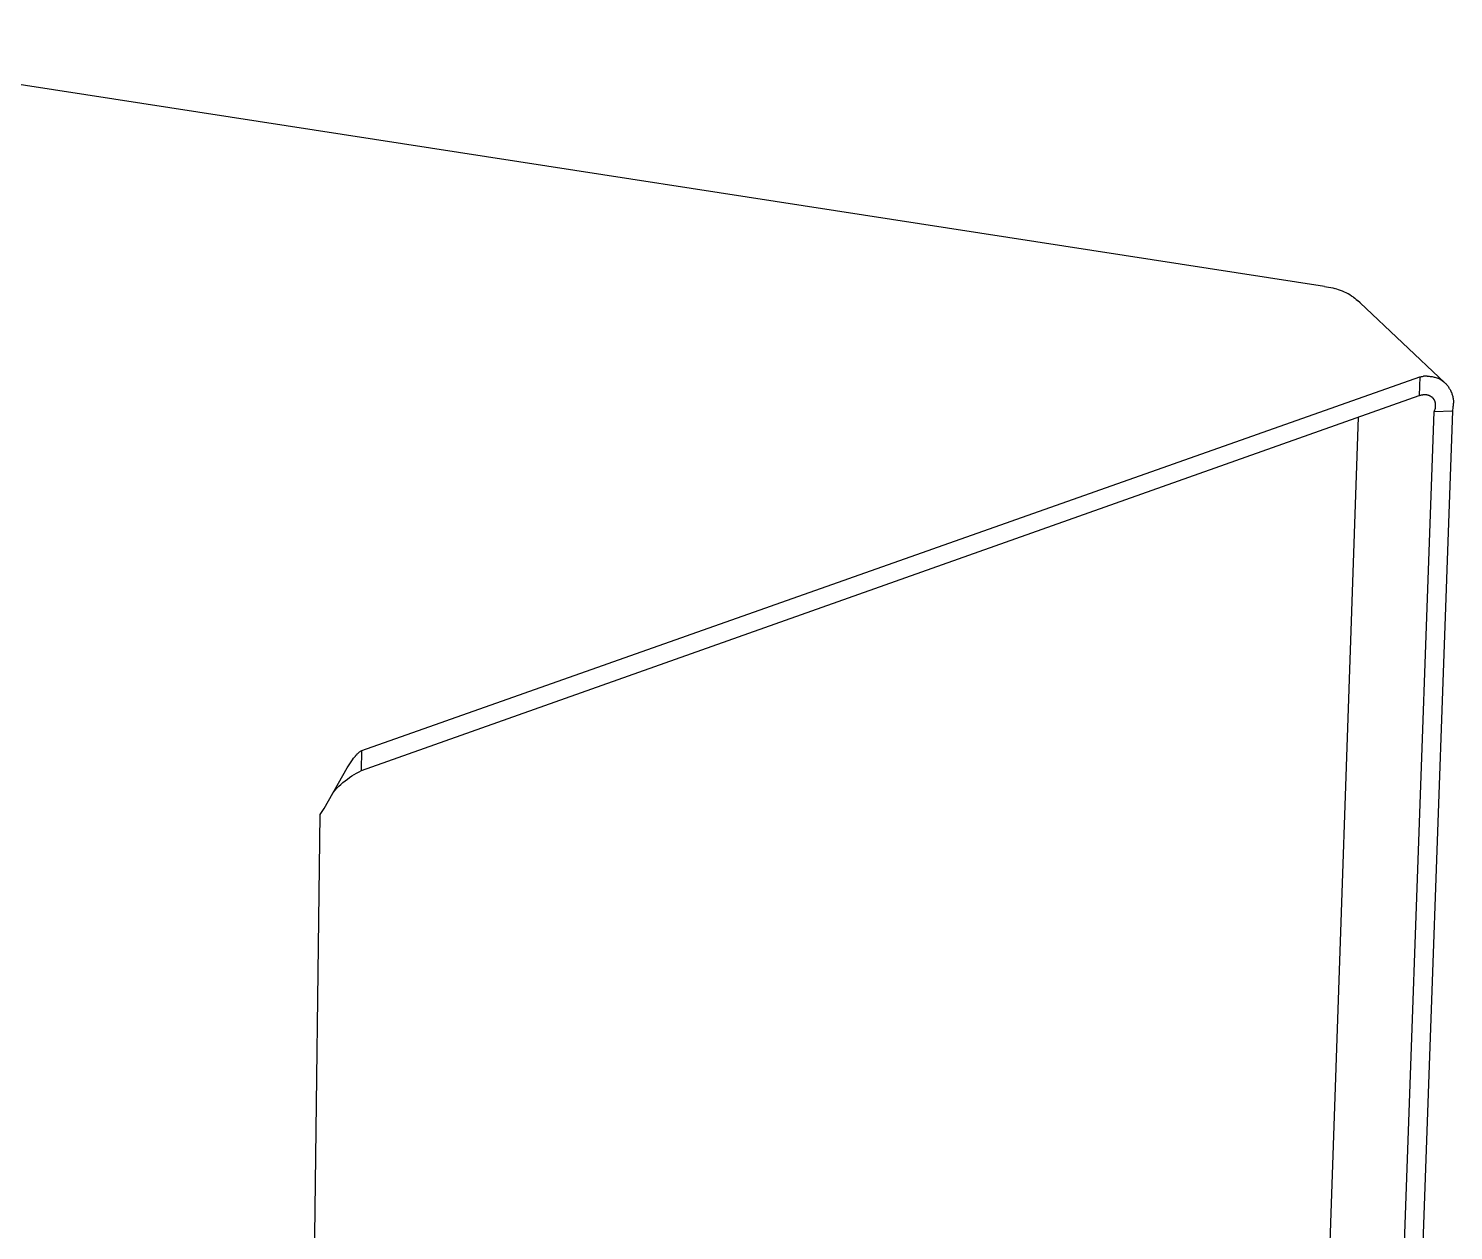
# Model space of a CAD drawing. Header units: millimetres. Extents: x -582 to 3448, y -204 to 2611.
# Drawn here: x 589 to 772.1, y 832 to 986.3 of the extents above; entities that cross this region are included whole.
import ezdxf

# ---------------------------------------------------------------- set-up
doc = ezdxf.new("R2010")
doc.units = ezdxf.units.MM
doc.header["$MEASUREMENT"] = 0
doc.layers.add('Utwórz2D linie widoczne', color=7, linetype='Continuous', true_color=0x000000)

msp = doc.modelspace()

# ---------------------------------------------------------------- linework, layer by layer
at = {"layer": 'Utwórz2D linie widoczne'}
for p, q in [((755.52, 953.19), (541.47, 986.35)), ((755.52, 953.19), (755.78, 953.16)), ((755.78, 953.16), (756.04, 953.12)), ((756.04, 953.12), (756.3, 953.08)), ((756.3, 953.08), (756.56, 953.02)), ((756.56, 953.02), (756.81, 952.96)), ((757.07, 952.88), (756.81, 952.95)), ((757.32, 952.8), (757.07, 952.88)), ((757.57, 952.7), (757.32, 952.8)), ((757.82, 952.6), (757.57, 952.7)), ((758.06, 952.5), (757.82, 952.6)), ((758.3, 952.38), (758.06, 952.5)), ((758.53, 952.25), (758.3, 952.38)), ((758.76, 952.12), (758.53, 952.25)), ((758.99, 951.98), (758.76, 952.12)), ((759.21, 951.83), (758.99, 951.98)), ((759.21, 951.83), (759.39, 951.7)), ((759.39, 951.7), (759.57, 951.56)), ((759.57, 951.56), (759.74, 951.42)), ((760.08, 951.12), (759.74, 951.42)), ((760.08, 951.12), (770.96, 940.84)), ((631.85, 893.63), (767.74, 941.6)), ((767.74, 941.6), (767.66, 939.19)), ((767.74, 941.6), (767.86, 941.62)), ((767.86, 941.62), (767.98, 941.64)), ((767.98, 941.64), (768.1, 941.66)), ((768.1, 941.66), (768.23, 941.68)), ((768.35, 941.69), (768.23, 941.68)), ((768.47, 941.69), (768.35, 941.69)), ((768.59, 941.7), (768.47, 941.69)), ((768.71, 941.7), (768.59, 941.7)), ((768.71, 941.7), (768.83, 941.69)), ((768.83, 941.69), (768.95, 941.68)), ((768.95, 941.68), (769.08, 941.67)), ((769.08, 941.67), (769.2, 941.65)), ((769.2, 941.65), (769.32, 941.63)), ((769.32, 941.63), (769.45, 941.61)), ((769.45, 941.61), (769.57, 941.58)), ((769.57, 941.58), (769.69, 941.55)), ((769.69, 941.55), (769.81, 941.51)), ((769.81, 941.51), (769.92, 941.47)), ((769.92, 941.47), (770.04, 941.42)), ((770.14, 941.38), (770.04, 941.42)), ((770.24, 941.33), (770.14, 941.38)), ((770.34, 941.28), (770.24, 941.33)), ((770.43, 941.22), (770.34, 941.28)), ((770.43, 941.22), (770.53, 941.17)), ((770.53, 941.17), (770.62, 941.11)), ((770.62, 941.11), (770.71, 941.05)), ((770.71, 941.05), (770.79, 940.98)), ((770.79, 940.98), (770.88, 940.91)), ((770.88, 940.91), (770.96, 940.84)), ((770.96, 940.84), (771.04, 940.77)), ((771.04, 940.77), (771.12, 940.69)), ((631.81, 891.04), (767.66, 939.19)), ((767.66, 939.19), (767.71, 939.21)), ((767.71, 939.21), (767.77, 939.23)), ((767.77, 939.23), (767.83, 939.25)), ((767.83, 939.25), (767.89, 939.27)), ((767.89, 939.27), (767.95, 939.28)), ((767.95, 939.28), (768.01, 939.29)), ((768.01, 939.29), (768.07, 939.3)), ((768.07, 939.3), (768.13, 939.31)), ((768.13, 939.31), (768.19, 939.32)), ((768.19, 939.32), (768.25, 939.33)), ((768.25, 939.33), (768.31, 939.33)), ((768.31, 939.33), (768.37, 939.33)), ((768.37, 939.33), (768.4, 939.33)), ((768.4, 939.33), (768.43, 939.33)), ((768.43, 939.33), (768.46, 939.33)), ((768.46, 939.33), (768.49, 939.33)), ((768.49, 939.33), (768.51, 939.33)), ((768.51, 939.33), (768.54, 939.32)), ((768.54, 939.32), (768.57, 939.32)), ((768.57, 939.32), (768.6, 939.32)), ((768.6, 939.32), (768.63, 939.31)), ((768.63, 939.31), (768.66, 939.31)), ((768.66, 939.31), (768.68, 939.3)), ((768.68, 939.3), (768.71, 939.3)), ((768.71, 939.3), (768.74, 939.29)), ((768.74, 939.29), (768.76, 939.28)), ((768.76, 939.28), (768.79, 939.28)), ((768.79, 939.28), (768.82, 939.27)), ((768.82, 939.27), (768.84, 939.26)), ((768.84, 939.26), (768.87, 939.25)), ((768.87, 939.25), (768.89, 939.24)), ((768.89, 939.24), (768.92, 939.23)), ((768.92, 939.23), (768.95, 939.22)), ((768.95, 939.22), (768.97, 939.21)), ((768.97, 939.21), (769, 939.2)), ((769, 939.2), (769.02, 939.19)), ((769.02, 939.19), (769.05, 939.17)), ((769.05, 939.17), (769.07, 939.16)), ((769.07, 939.16), (769.09, 939.15)), ((769.09, 939.15), (769.12, 939.13)), ((769.12, 939.13), (769.14, 939.12)), ((769.14, 939.12), (769.16, 939.1)), ((769.16, 939.1), (769.19, 939.09)), ((769.19, 939.09), (769.21, 939.07)), ((769.21, 939.07), (769.23, 939.06)), ((769.23, 939.06), (769.25, 939.04)), ((769.25, 939.04), (769.27, 939.02)), ((769.27, 939.02), (769.29, 939)), ((769.29, 939), (769.31, 938.99)), ((769.31, 938.99), (769.33, 938.97)), ((769.33, 938.97), (769.35, 938.95)), ((769.35, 938.95), (769.37, 938.93)), ((769.37, 938.93), (769.39, 938.91)), ((771.12, 940.69), (771.19, 940.61)), ((771.19, 940.61), (771.26, 940.53)), ((771.26, 940.53), (771.33, 940.44)), ((771.33, 940.44), (771.4, 940.36)), ((771.46, 940.27), (771.4, 940.36)), ((771.52, 940.17), (771.46, 940.27)), ((771.58, 940.08), (771.52, 940.17)), ((771.63, 939.99), (771.58, 940.08)), ((771.63, 939.99), (771.69, 939.88)), ((771.69, 939.88), (771.74, 939.77)), ((771.74, 939.77), (771.79, 939.65)), ((771.79, 939.65), (771.84, 939.54)), ((771.84, 939.54), (771.88, 939.43)), ((771.88, 939.43), (771.92, 939.31)), ((771.92, 939.31), (771.95, 939.19)), ((771.95, 939.19), (771.98, 939.07)), ((771.98, 939.07), (772, 938.95)), ((772, 938.95), (772.03, 938.83)), ((764.44, 792.48), (769.59, 937.16)), ((771.96, 937.24), (766.76, 792.58)), ((769.39, 938.91), (769.41, 938.89)), ((769.41, 938.89), (769.43, 938.87)), ((769.43, 938.87), (769.45, 938.85)), ((769.45, 938.85), (769.46, 938.82)), ((769.46, 938.82), (769.48, 938.8)), ((769.48, 938.8), (769.49, 938.78)), ((769.49, 938.78), (769.51, 938.76)), ((769.51, 938.76), (769.53, 938.73)), ((769.53, 938.73), (769.54, 938.71)), ((769.54, 938.71), (769.55, 938.68)), ((769.55, 938.68), (769.57, 938.66)), ((769.57, 938.66), (769.58, 938.64)), ((769.58, 938.64), (769.59, 938.61)), ((769.59, 938.61), (769.6, 938.59)), ((769.59, 937.16), (771.96, 937.24)), ((769.61, 937.22), (769.59, 937.16)), ((769.6, 938.59), (769.62, 938.56)), ((769.63, 937.27), (769.61, 937.22)), ((769.62, 938.56), (769.63, 938.53)), ((769.63, 938.53), (769.64, 938.51)), ((769.65, 937.33), (769.63, 937.27)), ((769.64, 938.51), (769.65, 938.48)), ((769.65, 938.48), (769.66, 938.46)), ((769.67, 937.39), (769.65, 937.33)), ((769.66, 938.46), (769.67, 938.43)), ((769.67, 938.43), (769.67, 938.4)), ((769.67, 938.4), (769.68, 938.38)), ((769.68, 937.45), (769.67, 937.39)), ((769.68, 938.38), (769.69, 938.35)), ((769.7, 937.51), (769.68, 937.45)), ((769.69, 938.35), (769.7, 938.32)), ((769.7, 938.32), (769.7, 938.29)), ((769.7, 938.29), (769.71, 938.27)), ((769.71, 937.57), (769.7, 937.51)), ((769.71, 938.27), (769.72, 938.24)), ((769.72, 937.64), (769.71, 937.57)), ((769.72, 938.24), (769.72, 938.21)), ((769.72, 938.21), (769.73, 938.18)), ((769.73, 937.7), (769.72, 937.64)), ((769.73, 938.18), (769.73, 938.16)), ((769.73, 938.16), (769.73, 938.13)), ((769.73, 938.13), (769.74, 938.1)), ((769.74, 937.76), (769.73, 937.7)), ((769.74, 938.1), (769.74, 938.07)), ((769.74, 938.07), (769.74, 938.04)), ((769.74, 938.04), (769.74, 938.01)), ((769.74, 938.01), (769.74, 937.98)), ((769.74, 937.98), (769.74, 937.94)), ((769.74, 937.94), (769.74, 937.91)), ((769.74, 937.91), (769.74, 937.88)), ((769.74, 937.88), (769.74, 937.82)), ((769.74, 937.82), (769.74, 937.76)), ((771.96, 937.24), (771.99, 937.38)), ((771.99, 937.38), (772.02, 937.52)), ((772.02, 937.52), (772.04, 937.66)), ((772.03, 938.83), (772.04, 938.71)), ((772.04, 938.71), (772.06, 938.59)), ((772.04, 937.66), (772.05, 937.8)), ((772.05, 937.8), (772.06, 937.94)), ((772.06, 938.59), (772.07, 938.47)), ((772.06, 937.94), (772.07, 938.08)), ((772.07, 938.47), (772.07, 938.34)), ((772.07, 938.34), (772.07, 938.22)), ((772.07, 938.08), (772.07, 938.22)), ((759.81, 936.41), (755.29, 803.48)), ((631.2, 893.08), (631.28, 893.16)), ((631.28, 893.16), (631.35, 893.23)), ((631.35, 893.23), (631.42, 893.3)), ((631.42, 893.3), (631.49, 893.36)), ((631.49, 893.36), (631.56, 893.43)), ((631.56, 893.43), (631.63, 893.48)), ((631.63, 893.48), (631.7, 893.53)), ((631.7, 893.53), (631.78, 893.58)), ((631.78, 893.58), (631.85, 893.63)), ((631.81, 891.04), (631.85, 893.63)), ((627.01, 886.16), (629.97, 891.37)), ((629.97, 891.37), (630.31, 891.91)), ((630.31, 891.91), (630.48, 892.17)), ((630.48, 892.17), (630.67, 892.43)), ((630.67, 892.43), (630.81, 892.62)), ((630.81, 892.62), (630.96, 892.81)), ((630.96, 892.81), (631.04, 892.9)), ((631.04, 892.9), (631.11, 892.99)), ((631.11, 892.99), (631.2, 893.08)), ((629.44, 889.5), (629.72, 889.72)), ((629.72, 889.72), (630, 889.94)), ((630, 889.94), (630.28, 890.15)), ((630.28, 890.15), (630.58, 890.35)), ((630.58, 890.35), (630.88, 890.54)), ((630.88, 890.54), (631.18, 890.71)), ((631.18, 890.71), (631.5, 890.88)), ((631.5, 890.88), (631.81, 891.04)), ((628.2, 888.23), (628.43, 888.5)), ((628.43, 888.5), (628.67, 888.76)), ((628.67, 888.76), (628.92, 889.02)), ((628.92, 889.02), (629.18, 889.26)), ((629.18, 889.26), (629.44, 889.5)), ((626.53, 885.38), (627.01, 886.16)), ((624.54, 729.37), (626.53, 885.38))]:
    msp.add_line(p, q, dxfattribs=at)

doc.saveas('drawing.dxf')
